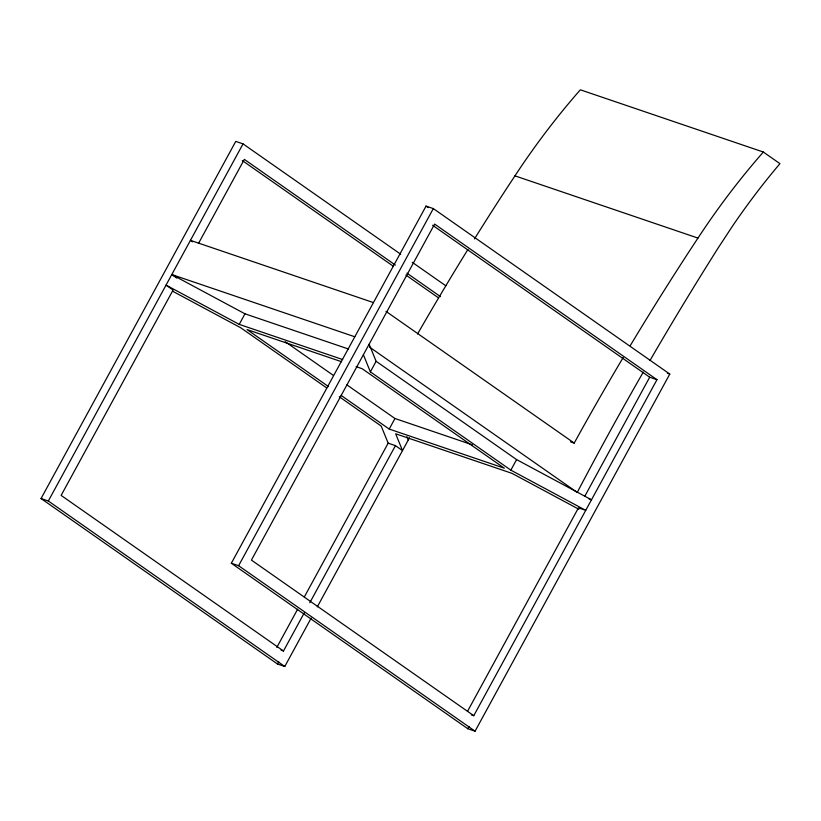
<?xml version="1.0" encoding="UTF-8"?>
<svg xmlns="http://www.w3.org/2000/svg" width="821" height="821" viewBox="0 0 821 821"><rect width="100%" height="100%" fill="white"/><g stroke="black" fill="none" stroke-linecap="round" stroke-linejoin="round"><path stroke-width="1.23" d="M311.149 618.131L284.784 666.488L277.508 664.015L41.05 498.532L235.76 141.407L243.037 143.88L400.679 254.202M41.05 498.532L48.326 501.005L243.037 143.88M198.436 243.57L244.34 159.377L395.373 265.07M304.283 612.846L283.481 650.991L61.134 495.402L173.098 290.039L166.047 285.103L239.219 324.377L244.976 313.817L348.402 348.987M231.337 563.237L426.048 206.112L433.324 208.585L669.782 374.068L475.072 731.193L467.796 728.72L231.337 563.237L238.613 565.71L475.072 731.193M238.613 565.71L433.324 208.585M467.713 710.976L578.456 507.871L585.732 510.344L510.847 470.146L370.363 371.841L376.121 361.291L369.142 344.194M341.125 395.414L389.216 429.065L394.963 418.505L472.506 444.879M276.821 647.4L297.623 609.244M304.355 596.898L388.169 443.166L381.19 426.068L339.258 396.717M309.794 602.747L395.445 445.639L402.506 450.575L395.65 433.786L511.996 473.348L578.836 509.225M277.508 664.015L278.74 661.767M317.286 606.883L409.474 437.798M510.847 470.146L516.594 459.596L376.121 361.291M584.819 496.192L649.698 377.208L656.974 379.682L473.768 715.696L471.346 714.875M467.796 728.72L469.027 726.472M650.016 360.44A2767.899 2136.139 -71.2 0 1 718.221 247.86L732.722 225.775A632.817 488.372 -71.2 0 1 779.95 163.646L763.356 152.039L580.344 89.807A661.685 510.662 -71.2 0 0 514.952 175.858L506.485 188.717A2444.959 1886.904 -71.2 0 0 474.487 238.89M763.345 152.029A661.685 510.662 -71.2 0 0 697.963 238.08L689.496 250.949A2444.959 1886.904 -71.2 0 0 630.23 345.682M514.941 175.848L697.953 238.08M667.36 373.237L669.782 374.068M373.442 302.59L190.431 240.358L192.525 241.826M176.833 278.073L171.794 274.553L354.805 336.774M239.219 324.377L342.644 359.536M341.557 361.712L247.049 329.58L328.585 386.629M356.098 366.659L362.153 368.711L504.32 468.196L389.216 429.065M570.564 441.852L574.207 443.083A2444.959 1886.904 -71.2 0 1 623.211 357.453M589.057 498.963L591.489 499.794L516.594 459.596M388.169 443.166L395.445 445.639M281.059 650.17L283.481 650.991M171.794 274.553L244.976 313.817M172.533 291.168L240.717 327.753L326.676 387.912M426.048 206.112L428.152 207.58M656.974 379.682L434.627 224.082L251.421 560.096L473.768 715.696M432.595 225.272L649.698 377.208M412.234 262.289L445.865 285.831M406.908 273.136L440.467 296.627M242.308 160.567L393.341 266.261M405.923 275.066L438.435 297.818M385.993 311.375L574.207 443.083M369.491 347.057L577.245 492.446A2767.899 2136.139 -71.2 0 1 643.295 372.087M285.215 341.7L333.295 375.351M346.883 384.864L394.963 418.505M48.326 501.005L284.784 666.488M406.888 436.669L408.263 440.025M363.385 354.744L370.363 371.841M417.55 334.003A2444.959 1886.904 -71.2 0 1 467.929 249.451"/></g></svg>
